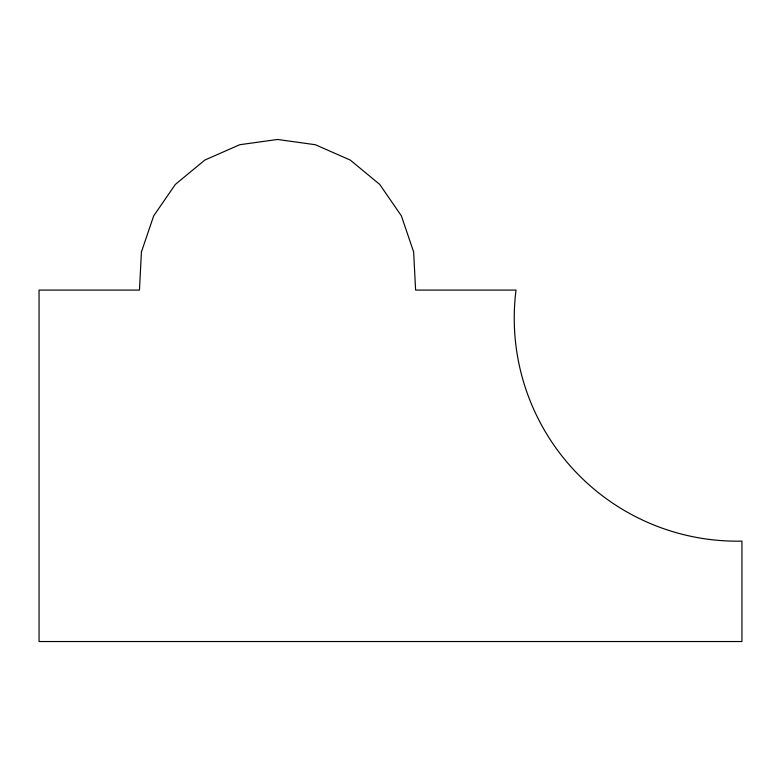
<?xml version="1.0" encoding="UTF-8"?>
<svg xmlns="http://www.w3.org/2000/svg" width="781" height="781" viewBox="0 0 781 781"><rect width="100%" height="100%" fill="white"/><g stroke="black" fill="none" stroke-linecap="round" stroke-linejoin="round"><path stroke-width="1.17" d="M141.42 251.97L139.467 290.083L39.05 290.083L39.05 641.533L741.95 641.533L741.95 541.126A223.015 223.015 0 0 1 516.016 290.083L415.599 290.083L413.647 251.97L401.366 215.829L379.703 184.404L350.279 160.085L315.339 144.719L277.538 139.467L239.728 144.719L204.788 160.085L175.374 184.404L153.701 215.829L141.42 251.97"/></g></svg>
